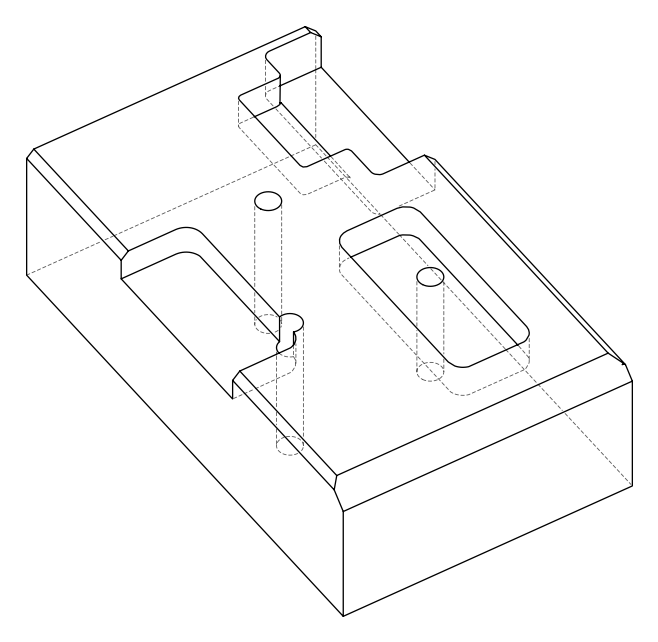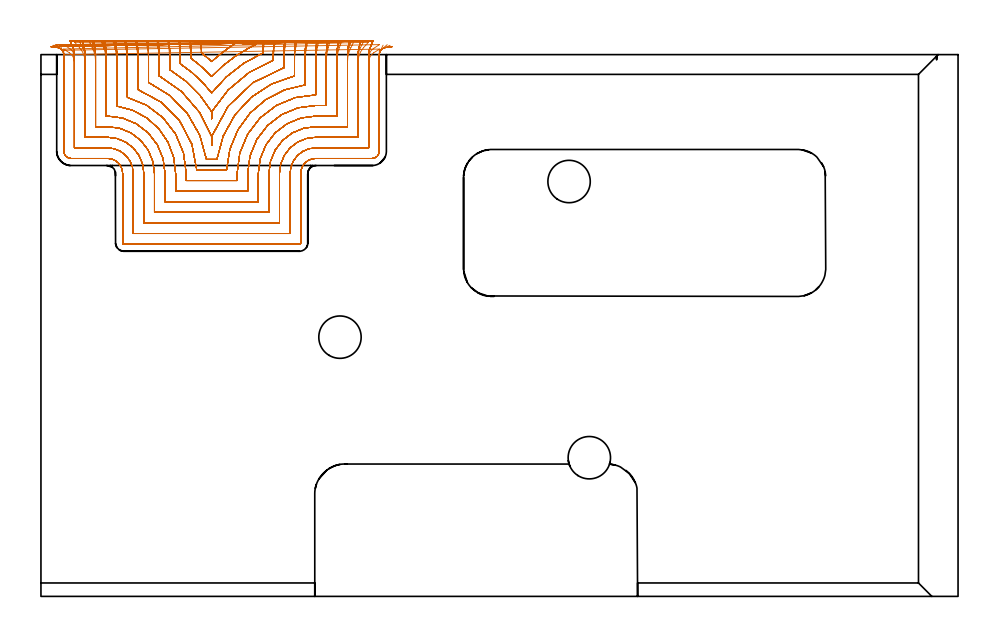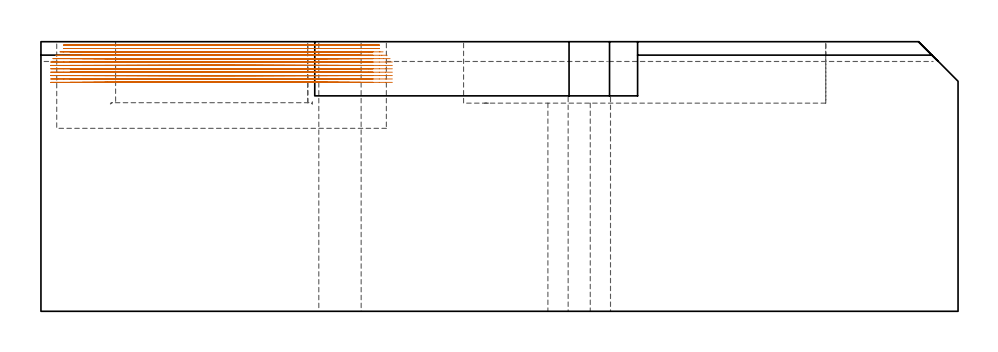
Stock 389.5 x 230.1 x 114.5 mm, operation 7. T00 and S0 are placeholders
(PLAN: 18 operations, 12 tool changes, 225.3 min)
(1 AREA_MILL | FG_CHAMFER_SURFACE | UGT0205_001 | 2.93 min | 1950 mm3)
(2 AREA_MILL_1 | FG_CHAMFER_SURFACE_1 | UGT0205_001 | 0.37 min | 418 mm3)
(3 AREA_MILL_2 | FG_CHAMFER_SURFACE_2 | UGT0205_001 | 11.23 min | 32469 mm3)
(4 AREA_MILL_3 | FG_CHAMFER_SURFACE_3 | UGT0205_001 | 5.77 min | 8252 mm3)
(5 AREA_MILL_4 | FG_CHAMFER_SURFACE_4 | UGT0205_001 | 3.07 min | 2029 mm3)
(6 MILL_OPEN_POCKET | POCKET_OPEN | UGT0201_136 | Follow Part, ap 5, ae 75% | 10.4 min | 175493 mm3)
(7 MILL_OPEN_POCKET_1 | POCKET_OPEN_1 | NXT0201_008 | Follow Part, ap 1.5, ae 75% | 167.31 min | 271909 mm3)
(8 MILL_RECTANGULAR_POCKET | POCKET_RECTANGULAR_STRAIGHT | UGT0201_136 | Follow Part, ap 5, ae 75% | 7.87 min | 222438 mm3)
(9 MILL_SLOT | SLOT_PARTIAL_RECTANGULAR | NXT0201_011 | Follow Part, ap 3, ae 75% | 13.59 min | 71699 mm3)
(10 SPOT_DRILL | STEP1HOLE | NXT0321_9005460120000 | 0.05 min | 207 mm3)
(11 SPOT_DRILL_1 | STEP1HOLE_1 | NXT0321_9005460120000 | 0.05 min | 117 mm3)
(12 DRILL_BLIND_HOLE_INTO_CENTER | STEP1HOLE | NXT0301_089 | 0.08 min | 1606 mm3)
(13 GUN_DRILL_THROUGH_HOLE | STEP1HOLE | UGT0307_008 | 0.58 min | 9297 mm3)
(14 DRILL_TO_ENLARGE_THROUGH_HOLE | STEP1HOLE | UGT0301_046 | 0.5 min | 18001 mm3)
(15 DRILL_BLIND_HOLE_INTO_CENTER_1 | STEP1HOLE_1 | NXT0301_089 | 0.08 min | 1255 mm3)
(16 GUN_DRILL_THROUGH_HOLE_1 | STEP1HOLE_1 | UGT0307_008 | 0.58 min | 9168 mm3)
(17 DRILL_TO_ENLARGE_THROUGH_HOLE_1 | STEP1HOLE_1 | UGT0301_046 | 0.5 min | 16713 mm3)
(18 INDEXABLE_INSERT_DRILL_THROUGH_HOLE_FROM_SOLID | STEP1HOLE_2 | NXT0302_007 | 0.38 min | 22452 mm3)
(TOOL UGT0205_001 | Chamfer Mill 20 x 3 x 45 deg. | D20 FL50 Z2)
(TOOL UGT0201_136 | Carbide End Mill 20.0 | D20 FL30 Z4)
(TOOL NXT0201_008 | ENDMILL 6mm [2P460-0600-NA 1630] | D6 FL26 Z6)
(TOOL NXT0201_011 | ENDMILL 12mm [2P460-1200-NA 1630] | D12 FL38 Z6)
(TOOL NXT0321_9005460120000 | NC Spot Drill, 142deg, 12mm, Carbide, Uncoated | D12 PA142 FL30 Z2)
(TOOL NXT0301_089 | Carbide Drill 11.8mm [860.1-1180-035A1-MM 2214] | D11.8 PA140 FL55 Z2)
(TOOL UGT0307_008 | Gun Drill 11 mm | D11 PA130 FL24 Z1)
(TOOL UGT0301_046 | Twist Drill 18 mm | D18 PA118 FL130 Z2)
(TOOL NXT0302_007 | Index. Insert Drill 18mm [880-D1800L25-05] | D18 PA176 FL90 Z2)
(OP 7 MILL_OPEN_POCKET_1, part 1 of 2)
G17 G21 G94 G90
T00 M6
G54
G17 G0 G90 X67.575 Y236.084 S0 M3
G43 Z124.5 H1
Z113.061
G94 G1 X67.886 Y233.1 F250.
G2 X68.074 Y230.884 R58.5 F500.
X72.5 Y227.122 R64.9
X79.961 Y233.1 R64.9
G1 X82.434 Y234.798 F250.
X63.023 Y236.081
X63.36 Y233.1
G2 X63.679 Y228.554 R54. F500.
X72.5 Y220.765 R60.4
X88.666 Y233.1 R60.4
G1 X91.323 Y234.492 F250.
X58.461 Y236.077
X58.828 Y233.1
G2 X59.2 Y227.046 R49.5 F500.
G1 Y226.183
G2 X72.5 Y213.822 R55.9
X94.345 Y230.836 R55.9
X94.572 Y233.1 R49.5
G1 X94.939 Y236.077 F250.
X53.887 Y236.073
X54.291 Y233.1
G2 X54.7 Y227.046 R45. F500.
G1 Y223.702
G2 X72.5 Y205.836 R51.4
G1 Y202.811
Y205.836
G2 X98.705 Y227.747 R51.4
X99.109 Y233.1 R45.
G1 X99.513 Y236.073 F250.
X49.296 Y236.066
X49.745 Y233.1
G2 X50.2 Y227.046 R40.5 F500.
G1 Y221.073
G2 X72.5 Y195.283 R46.9
G1 Y191.541
Y195.283
G2 X103.2 Y224.515 R46.9
G1 Y227.045
G2 X103.655 Y233.1 R40.5
G1 X104.104 Y236.066 F250.
X44.683 Y236.057
X45.187 Y233.1
G2 X45.7 Y227.046 R36. F500.
G1 Y218.265
G2 X70.273 Y185.6 R42.4
G1 X74.727
G2 X107.7 Y221.034 R42.4
G1 Y227.045
G2 X108.213 Y233.1 R36.
G1 X108.717 Y236.057 F250.
X40.036 Y236.044
X40.613 Y233.1
G2 X41.2 Y227.046 R31.5 F500.
G1 Y215.237
G2 X66.17 Y181.1 R37.9
G1 X78.83
G2 X112.2 Y217.232 R37.9
G1 Y227.045
G2 X112.787 Y233.1 R31.5
G1 X113.364 Y236.044 F250.
X35.34 Y236.024
X36.012 Y233.1
G2 X36.7 Y227.046 R27. F500.
G1 Y211.926
G2 X61.7 Y179.6 R33.4
G1 Y176.6
X83.3
Y179.6
G2 X116.7 Y213. R33.4
G1 Y227.045
G2 X117.388 Y233.1 R27.
G1 X118.061 Y236.024 F250.
X30.563 Y235.989
X31.37 Y233.1
G2 X32.2 Y227.046 R22.5 F500.
G1 Y208.236
G2 X57.2 Y179.6 R28.9
G1 Y172.1
X87.8
Y179.6
G2 X116.7 Y208.5 R28.9
G1 X121.2
Y227.045
G2 X122.03 Y233.1 R22.5
G1 X122.837 Y235.989 F250.
X25.642 Y235.925
X26.651 Y233.1
G2 X27.7 Y227.046 R18. F500.
G1 Y204.
X28.3
G2 X52.7 Y179.6 R24.4
G1 Y167.6
X92.3
Y179.6
G2 X116.7 Y204. R24.4
G1 X125.7
Y227.045
G2 X126.749 Y233.1 R18.
G1 X127.758 Y235.925 F250.
X20.421 Y235.781
X21.766 Y233.1
G2 X23.2 Y227.046 R13.5 F500.
G1 Y199.5
X28.3
G2 X48.2 Y179.6 R19.9
G1 Y163.1
X96.8
Y179.6
G2 X116.7 Y199.5 R19.9
G1 X130.2
Y227.045
G2 X131.634 Y233.1 R13.5
G1 X132.98 Y235.781 F250.
X14.341 Y235.32
X16.359 Y233.1
G2 X18.7 Y227.046 R9. F500.
G1 Y195.
X28.3
G2 X43.7 Y179.6 R15.4
G1 Y158.6
X101.3
Y179.6
G2 X116.7 Y195. R15.4
G1 X134.7
Y227.045
G2 X137.042 Y233.1 R9.
G1 X139.06 Y235.32 F250.
X9.608 Y232.453 F500.
X12.132 Y230.832 F250.
G2 X14.2 Y227.046 R4.5 F500.
G1 Y190.5
X28.3
G2 X39.2 Y179.6 R10.9
G1 Y154.1
X105.8
Y179.6
G2 X116.7 Y190.5 R10.9
G1 X139.2
Y227.045
G2 X141.263 Y230.828 R4.5
G1 X143.785 Y232.453 F250.
X9.7 Y230.046 F500.
Y227.046 F250.
Y189.1 F500.
G3 X12.799 Y186. R3.1
G1 X28.3
G2 X34.7 Y179.6 R6.4
G1 Y150.
G3 X35.1 Y149.6 R0.4
G1 X109.9
G3 X110.3 Y150. R0.4
G1 Y179.6
G2 X116.7 Y186. R6.4
G1 X140.602
G3 X143.7 Y189.1 R3.1
G1 Y227.045
Y230.045 F250.
G0 Z124.5
X67.839 Y236.092
Z111.622
G1 X68.053 Y233.1
G2 X68.171 Y230.808 R58.5 F500.
X72.5 Y227.122 R64.9
X79.961 Y233.1 R64.9
G1 X82.434 Y234.798 F250.
X63.309 Y236.091
X63.541 Y233.1
G2 X63.7 Y228.539 R54. F500.
X72.5 Y220.765 R60.4
X88.666 Y233.1 R60.4
G1 X91.323 Y234.492 F250.
X58.772 Y236.089
X59.024 Y233.1
G2 X59.2 Y228.934 R49.5 F500.
G1 Y226.183
G2 X72.5 Y213.822 R55.9
X94.235 Y230.787 R55.9
X94.375 Y233.1 R49.5
G1 X94.628 Y236.089 F250.
X54.229 Y236.087
X54.507 Y233.1
G2 X54.7 Y228.934 R45. F500.
G1 Y223.702
G2 X72.5 Y205.836 R51.4
G1 Y202.811
Y205.836
G2 X98.7 Y227.745 R51.4
G1 Y228.937
G2 X98.893 Y233.1 R45.
G1 X99.171 Y236.087 F250.
X49.677 Y236.084
X49.985 Y233.1
G2 X50.2 Y228.934 R40.5 F500.
G1 Y221.073
G2 X72.5 Y195.283 R46.9
G1 Y191.541
Y195.283
G2 X103.2 Y224.515 R46.9
G1 Y228.937
G2 X103.415 Y233.1 R40.5
G1 X103.723 Y236.084 F250.
X45.111 Y236.08
X45.458 Y233.1
G2 X45.7 Y228.934 R36. F500.
G1 Y218.265
G2 X70.273 Y185.6 R42.4
G1 X74.727
G2 X107.7 Y221.034 R42.4
G1 Y228.937
G2 X107.942 Y233.1 R36.
G1 X108.289 Y236.08 F250.
X40.527 Y236.074
X40.923 Y233.1
G2 X41.2 Y228.934 R31.5 F500.
G1 Y215.237
G2 X66.17 Y181.1 R37.9
G1 X78.83
G2 X112.2 Y217.232 R37.9
G1 Y228.937
G2 X112.476 Y233.1 R31.5
G1 X112.873 Y236.074 F250.
X35.914 Y236.064
X36.377 Y233.1
G2 X36.7 Y228.934 R27. F500.
G1 Y211.926
G2 X61.7 Y179.6 R33.4
G1 Y176.6
X83.3
Y179.6
G2 X116.7 Y213. R33.4
G1 Y228.937
G2 X117.023 Y233.1 R27.
G1 X117.486 Y236.064 F250.
X31.256 Y236.048
X31.811 Y233.1
G2 X32.2 Y228.934 R22.5 F500.
G1 Y208.236
G2 X57.2 Y179.6 R28.9
G1 Y172.1
X87.8
Y179.6
G2 X116.7 Y208.5 R28.9
G1 X121.2
Y228.937
G2 X121.589 Y233.1 R22.5
G1 X122.144 Y236.048 F250.
X26.517 Y236.019
X27.211 Y233.1
G2 X27.7 Y228.934 R18. F500.
G1 Y204.
X28.3
G2 X52.7 Y179.6 R24.4
G1 Y167.6
X92.3
Y179.6
G2 X116.7 Y204. R24.4
G1 X125.7
Y228.937
G2 X126.188 Y233.1 R18.
G1 X126.882 Y236.019 F250.
X21.615 Y235.954
X22.541 Y233.1
G2 X23.2 Y228.934 R13.5 F500.
G1 Y199.5
X28.3
G2 X48.2 Y179.6 R19.9
G1 Y163.1
X96.8
Y179.6
G2 X116.7 Y199.5 R19.9
G1 X130.2
Y228.937
G2 X130.858 Y233.1 R13.5
G1 X131.783 Y235.954 F250.
X16.289 Y235.759
X17.678 Y233.1
G2 X18.7 Y228.934 R9. F500.
G1 Y195.
X28.3
G2 X43.7 Y179.6 R15.4
G1 Y158.6
X101.3
Y179.6
G2 X116.7 Y195. R15.4
G1 X134.7
Y228.937
G2 X135.721 Y233.1 R9.
G1 X137.109 Y235.76 F250.
X9.6 Y234.342
X12.127 Y232.724
G2 X14.2 Y228.934 R4.5 F500.
G1 Y190.5
X28.3
G2 X39.2 Y179.6 R10.9
G1 Y154.1
X105.8
Y179.6
G2 X116.7 Y190.5 R10.9
G1 X139.2
Y228.937
G2 X141.269 Y232.723 R4.5
G1 X143.793 Y234.344 F250.
X9.7 Y231.934 F500.
Y228.934 F250.
Y189.1 F500.
G3 X12.799 Y186. R3.1
G1 X28.3
G2 X34.7 Y179.6 R6.4
G1 Y150.
G3 X35.1 Y149.6 R0.4
G1 X109.9
G3 X110.3 Y150. R0.4
G1 Y179.6
G2 X116.7 Y186. R6.4
G1 X140.602
G3 X143.7 Y189.1 R3.1
G1 Y228.937
Y231.937 F250.
G0 Z124.5
X67.98 Y236.096
Z110.183
G1 X68.127 Y233.1
G2 X68.196 Y230.789 R61.5 F500.
X72.5 Y227.122 R64.9
X79.961 Y233.1 R64.9
G1 X82.434 Y234.798 F250.
X63.463 Y236.096
X63.621 Y233.1
G2 X63.7 Y230.1 R57. F500.
G1 Y228.539
G2 X72.5 Y220.765 R60.4
X88.666 Y233.1 R60.4
G1 X91.323 Y234.492 F250.
X58.943 Y236.095
X59.114 Y233.1
G2 X59.2 Y230.1 R52.5 F500.
G1 Y226.183
G2 X72.5 Y213.822 R55.9
X94.204 Y230.774 R55.9
X94.286 Y233.1 R52.5
G1 X94.457 Y236.095 F250.
X54.419 Y236.094
X54.606 Y233.1
G2 X54.7 Y230.1 R48. F500.
G1 Y223.702
G2 X72.5 Y205.836 R51.4
G1 Y202.811
Y205.836
G2 X98.7 Y227.745 R51.4
G1 Y230.1
G2 X98.794 Y233.1 R48.
G1 X98.981 Y236.094 F250.
X49.89 Y236.093
X50.096 Y233.1
G2 X50.2 Y230.1 R43.5 F500.
G1 Y221.073
G2 X72.5 Y195.283 R46.9
G1 Y191.541
Y195.283
G2 X103.2 Y224.515 R46.9
G1 Y230.1
G2 X103.304 Y233.1 R43.5
G1 X103.51 Y236.093 F250.
X45.354 Y236.091
X45.584 Y233.1
G2 X45.7 Y230.1 R39. F500.
G1 Y218.265
G2 X70.273 Y185.6 R42.4
G1 X74.727
G2 X107.7 Y221.034 R42.4
G1 Y230.1
G2 X107.816 Y233.1 R39.
G1 X108.046 Y236.091 F250.
X40.808 Y236.089
X41.069 Y233.1
G2 X41.2 Y230.1 R34.5 F500.
G1 Y215.237
G2 X66.17 Y181.1 R37.9
G1 X78.83
G2 X112.2 Y217.232 R37.9
G1 Y230.1
G2 X112.331 Y233.1 R34.5
G1 X112.592 Y236.089 F250.
X36.25 Y236.085
X36.55 Y233.1
G2 X36.7 Y230.1 R30. F500.
G1 Y211.926
G2 X61.7 Y179.6 R33.4
G1 Y176.6
X83.3
Y179.6
G2 X116.7 Y213. R33.4
G1 Y230.1
G2 X116.85 Y233.1 R30.
G1 X117.15 Y236.085 F250.
X31.67 Y236.079
X32.023 Y233.1
G2 X32.2 Y230.1 R25.5 F500.
G1 Y208.236
G2 X57.2 Y179.6 R28.9
G1 Y172.1
X87.8
Y179.6
G2 X116.7 Y208.5 R28.9
G1 X121.2
Y230.1
G2 X121.377 Y233.1 R25.5
G1 X121.73 Y236.079 F250.
X27.056 Y236.069
X27.485 Y233.1
G2 X27.7 Y230.1 R21. F500.
G1 Y204.
X28.3
G2 X52.7 Y179.6 R24.4
G1 Y167.6
X92.3
Y179.6
G2 X116.7 Y204. R24.4
G1 X125.7
Y230.1
G2 X125.915 Y233.1 R21.
G1 X126.344 Y236.069 F250.
X22.38 Y236.05
X22.925 Y233.1
G2 X23.2 Y230.1 R16.5 F500.
G1 Y199.5
X28.3
G2 X48.2 Y179.6 R19.9
G1 Y163.1
X96.8
Y179.6
G2 X116.7 Y199.5 R19.9
G1 X130.2
Y230.1
G2 X130.475 Y233.1 R16.5
G1 X131.02 Y236.05 F250.
X17.569 Y236.005
X18.319 Y233.1
G2 X18.7 Y230.1 R12. F500.
G1 Y195.
X28.3
G2 X43.7 Y179.6 R15.4
G1 Y158.6
X101.3
Y179.6
G2 X116.7 Y195. R15.4
G1 X134.7
Y230.1
G2 X135.081 Y233.1 R12.
G1 X135.831 Y236.005 F250.
X12.374 Y235.85
X13.574 Y233.1
G2 X14.2 Y230.1 R7.5 F500.
G1 Y190.5
X28.3
G2 X39.2 Y179.6 R10.9
G1 Y154.1
X105.8
Y179.6
G2 X116.7 Y190.5 R10.9
G1 X139.2
Y230.1
G2 X139.826 Y233.1 R7.5
G1 X141.026 Y235.85 F250.
X8.098 Y234.106
X9.402 Y231.404
G2 X9.7 Y230.1 R3. F500.
G1 Y189.1
G3 X12.798 Y186. R3.1
G1 X28.3
G2 X34.7 Y179.6 R6.4
G1 Y150.
G3 X35.1 Y149.6 R0.4
G1 X109.9
G3 X110.3 Y150. R0.4
G1 Y179.6
G2 X116.7 Y186. R6.4
G1 X140.602
G3 X143.7 Y189.1 R3.1
G1 Y230.1
G2 X144.002 Y231.413 R3.
G1 X145.315 Y234.11 F250.
G0 X67.98 Y236.096 Z108.744
G1 X68.127 Y233.1
G2 X68.196 Y230.789 R61.5 F500.
X72.5 Y227.122 R64.9
X79.961 Y233.1 R64.9
G1 X82.434 Y234.798 F250.
X63.463 Y236.096
X63.621 Y233.1
G2 X63.7 Y230.1 R57. F500.
G1 Y228.539
G2 X72.5 Y220.765 R60.4
X88.666 Y233.1 R60.4
G1 X91.323 Y234.492 F250.
X58.943 Y236.095
X59.114 Y233.1
G2 X59.2 Y230.1 R52.5 F500.
G1 Y226.183
G2 X72.5 Y213.822 R55.9
X94.204 Y230.774 R55.9
X94.286 Y233.1 R52.5
G1 X94.457 Y236.095 F250.
X54.419 Y236.094
X54.606 Y233.1
G2 X54.7 Y230.1 R48. F500.
G1 Y223.702
G2 X72.5 Y205.836 R51.4
G1 Y202.811
Y205.836
G2 X98.7 Y227.745 R51.4
G1 Y230.1
G2 X98.794 Y233.1 R48.
G1 X98.981 Y236.094 F250.
X49.89 Y236.093
X50.096 Y233.1
G2 X50.2 Y230.1 R43.5 F500.
G1 Y221.073
G2 X72.5 Y195.283 R46.9
G1 Y191.541
Y195.283
G2 X103.2 Y224.515 R46.9
G1 Y230.1
G2 X103.304 Y233.1 R43.5
G1 X103.51 Y236.093 F250.
X45.354 Y236.091
X45.584 Y233.1
G2 X45.7 Y230.1 R39. F500.
G1 Y218.265
G2 X70.273 Y185.6 R42.4
G1 X74.727
G2 X107.7 Y221.034 R42.4
G1 Y230.1
G2 X107.816 Y233.1 R39.
G1 X108.046 Y236.091 F250.
X40.808 Y236.089
X41.069 Y233.1
G2 X41.2 Y230.1 R34.5 F500.
G1 Y215.237
G2 X66.17 Y181.1 R37.9
G1 X78.83
G2 X112.2 Y217.232 R37.9
G1 Y230.1
G2 X112.331 Y233.1 R34.5
G1 X112.592 Y236.089 F250.
X36.25 Y236.085
X36.55 Y233.1
G2 X36.7 Y230.1 R30. F500.
G1 Y211.926
G2 X61.7 Y179.6 R33.4
G1 Y176.6
X83.3
Y179.6
G2 X116.7 Y213. R33.4
G1 Y230.1
G2 X116.85 Y233.1 R30.
G1 X117.15 Y236.085 F250.
X31.67 Y236.079
X32.023 Y233.1
G2 X32.2 Y230.1 R25.5 F500.
G1 Y208.236
G2 X57.2 Y179.6 R28.9
G1 Y172.1
X87.8
Y179.6
G2 X116.7 Y208.5 R28.9
G1 X121.2
Y230.1
G2 X121.377 Y233.1 R25.5
G1 X121.73 Y236.079 F250.
X27.056 Y236.069
X27.485 Y233.1
G2 X27.7 Y230.1 R21. F500.
G1 Y204.
X28.3
G2 X52.7 Y179.6 R24.4
G1 Y167.6
X92.3
Y179.6
G2 X116.7 Y204. R24.4
G1 X125.7
Y230.1
G2 X125.915 Y233.1 R21.
G1 X126.344 Y236.069 F250.
X22.38 Y236.05
X22.925 Y233.1
G2 X23.2 Y230.1 R16.5 F500.
G1 Y199.5
X28.3
G2 X48.2 Y179.6 R19.9
G1 Y163.1
X96.8
Y179.6
G2 X116.7 Y199.5 R19.9
G1 X130.2
Y230.1
G2 X130.475 Y233.1 R16.5
G1 X131.02 Y236.05 F250.
X17.569 Y236.005
X18.319 Y233.1
G2 X18.7 Y230.1 R12. F500.
G1 Y195.
X28.3
G2 X43.7 Y179.6 R15.4
G1 Y158.6
X101.3
Y179.6
G2 X116.7 Y195. R15.4
G1 X134.7
Y230.1
G2 X135.081 Y233.1 R12.
G1 X135.831 Y236.005 F250.
X12.374 Y235.85
X13.574 Y233.1
G2 X14.2 Y230.1 R7.5 F500.
G1 Y190.5
X28.3
G2 X39.2 Y179.6 R10.9
G1 Y154.1
X105.8
Y179.6
G2 X116.7 Y190.5 R10.9
G1 X139.2
Y230.1
G2 X139.826 Y233.1 R7.5
G1 X141.026 Y235.85 F250.
X6.339 Y234.327
X8.633 Y232.394
G2 X9.7 Y230.1 R3. F500.
G1 Y189.1
G3 X12.798 Y186. R3.1
G1 X28.3
G2 X34.7 Y179.6 R6.4
G1 Y150.
G3 X35.1 Y149.6 R0.4
G1 X109.9
G3 X110.3 Y150. R0.4
G1 Y179.6
G2 X116.7 Y186. R6.4
G1 X140.602
G3 X143.7 Y189.1 R3.1
G1 Y230.1
G2 X144.77 Y232.396 R3.
G1 X147.066 Y234.327 F250.
G0 X67.98 Y236.096 Z107.305
G1 X68.127 Y233.1
G2 X68.196 Y230.789 R61.5 F500.
X72.5 Y227.122 R64.9
X79.961 Y233.1 R64.9
G1 X82.434 Y234.798 F250.
X63.463 Y236.096
X63.621 Y233.1
G2 X63.7 Y230.1 R57. F500.
G1 Y228.539
G2 X72.5 Y220.765 R60.4
X88.666 Y233.1 R60.4
G1 X91.323 Y234.492 F250.
X58.943 Y236.095
X59.114 Y233.1
G2 X59.2 Y230.1 R52.5 F500.
G1 Y226.183
G2 X72.5 Y213.822 R55.9
X94.204 Y230.774 R55.9
X94.286 Y233.1 R52.5
G1 X94.457 Y236.095 F250.
X54.419 Y236.094
X54.606 Y233.1
G2 X54.7 Y230.1 R48. F500.
G1 Y223.702
G2 X72.5 Y205.836 R51.4
G1 Y202.811
Y205.836
G2 X98.7 Y227.745 R51.4
G1 Y230.1
G2 X98.794 Y233.1 R48.
G1 X98.981 Y236.094 F250.
X49.89 Y236.093
X50.096 Y233.1
G2 X50.2 Y230.1 R43.5 F500.
G1 Y221.073
G2 X72.5 Y195.283 R46.9
G1 Y191.541
Y195.283
G2 X103.2 Y224.515 R46.9
G1 Y230.1
G2 X103.304 Y233.1 R43.5
G1 X103.51 Y236.093 F250.
X45.354 Y236.091
X45.584 Y233.1
G2 X45.7 Y230.1 R39. F500.
G1 Y218.265
G2 X70.273 Y185.6 R42.4
G1 X74.727
G2 X107.7 Y221.034 R42.4
G1 Y230.1
G2 X107.816 Y233.1 R39.
G1 X108.046 Y236.091 F250.
X40.808 Y236.089
X41.069 Y233.1
G2 X41.2 Y230.1 R34.5 F500.
G1 Y215.237
G2 X66.17 Y181.1 R37.9
G1 X78.83
G2 X112.2 Y217.232 R37.9
G1 Y230.1
G2 X112.331 Y233.1 R34.5
G1 X112.592 Y236.089 F250.
X36.25 Y236.085
X36.55 Y233.1
G2 X36.7 Y230.1 R30. F500.
G1 Y211.926
G2 X61.7 Y179.6 R33.4
G1 Y176.6
X83.3
Y179.6
G2 X116.7 Y213. R33.4
G1 Y230.1
G2 X116.85 Y233.1 R30.
G1 X117.15 Y236.085 F250.
X31.67 Y236.079
X32.023 Y233.1
G2 X32.2 Y230.1 R25.5 F500.
G1 Y208.236
G2 X57.2 Y179.6 R28.9
G1 Y172.1
X87.8
Y179.6
G2 X116.7 Y208.5 R28.9
G1 X121.2
Y230.1
G2 X121.377 Y233.1 R25.5
G1 X121.73 Y236.079 F250.
X27.056 Y236.069
X27.485 Y233.1
G2 X27.7 Y230.1 R21. F500.
G1 Y204.
X28.3
G2 X52.7 Y179.6 R24.4
G1 Y167.6
X92.3
Y179.6
G2 X116.7 Y204. R24.4
G1 X125.7
Y230.1
G2 X125.915 Y233.1 R21.
G1 X126.344 Y236.069 F250.
X22.38 Y236.05
X22.925 Y233.1
G2 X23.2 Y230.1 R16.5 F500.
G1 Y199.5
X28.3
G2 X48.2 Y179.6 R19.9
G1 Y163.1
X96.8
Y179.6
G2 X116.7 Y199.5 R19.9
G1 X130.2
Y230.1
G2 X130.475 Y233.1 R16.5
G1 X131.02 Y236.05 F250.
X17.569 Y236.005
X18.319 Y233.1
G2 X18.7 Y230.1 R12. F500.
G1 Y195.
X28.3
G2 X43.7 Y179.6 R15.4
G1 Y158.6
X101.3
Y179.6
G2 X116.7 Y195. R15.4
G1 X134.7
Y230.1
G2 X135.081 Y233.1 R12.
G1 X135.831 Y236.005 F250.
X12.374 Y235.85
X13.574 Y233.1
G2 X14.2 Y230.1 R7.5 F500.
G1 Y190.5
X28.3
G2 X39.2 Y179.6 R10.9
G1 Y154.1
X105.8
Y179.6
G2 X116.7 Y190.5 R10.9
G1 X139.2
Y230.1
G2 X139.826 Y233.1 R7.5
G1 X141.026 Y235.85 F250.
X5.099 Y234.029
X7.864 Y232.865
G2 X9.7 Y230.1 R3. F500.
G1 Y189.1
G3 X12.799 Y186. R3.1
G1 X28.3
G2 X34.7 Y179.6 R6.4
G1 Y150.
G3 X35.1 Y149.6 R0.4
G1 X109.9
G3 X110.3 Y150. R0.4
G1 Y179.6
G2 X116.7 Y186. R6.4
G1 X140.602
G3 X143.7 Y189.1 R3.1
G1 Y230.1
G2 X145.522 Y232.859 R3.
G1 X148.281 Y234.037 F250.
G0 X67.98 Y236.096 Z105.867
G1 X68.127 Y233.1
G2 X68.196 Y230.789 R61.5 F500.
X72.5 Y227.122 R64.9
X79.961 Y233.1 R64.9
G1 X82.434 Y234.798 F250.
X63.463 Y236.096
X63.621 Y233.1
G2 X63.7 Y230.1 R57. F500.
G1 Y228.539
G2 X72.5 Y220.765 R60.4
X88.666 Y233.1 R60.4
G1 X91.323 Y234.492 F250.
X58.943 Y236.095
X59.114 Y233.1
G2 X59.2 Y230.1 R52.5 F500.
G1 Y226.183
G2 X72.5 Y213.822 R55.9
X94.204 Y230.774 R55.9
X94.286 Y233.1 R52.5
G1 X94.457 Y236.095 F250.
X54.419 Y236.094
X54.606 Y233.1
G2 X54.7 Y230.1 R48. F500.
G1 Y223.702
G2 X72.5 Y205.836 R51.4
G1 Y202.811
Y205.836
G2 X98.7 Y227.745 R51.4
G1 Y230.1
G2 X98.794 Y233.1 R48.
G1 X98.981 Y236.094 F250.
X49.89 Y236.093
X50.096 Y233.1
G2 X50.2 Y230.1 R43.5 F500.
G1 Y221.073
G2 X72.5 Y195.283 R46.9
G1 Y191.541
Y195.283
G2 X103.2 Y224.515 R46.9
G1 Y230.1
G2 X103.304 Y233.1 R43.5
G1 X103.51 Y236.093 F250.
X45.354 Y236.091
X45.584 Y233.1
G2 X45.7 Y230.1 R39. F500.
G1 Y218.265
G2 X70.273 Y185.6 R42.4
G1 X74.727
G2 X107.7 Y221.034 R42.4
G1 Y230.1
G2 X107.816 Y233.1 R39.
G1 X108.046 Y236.091 F250.
X40.808 Y236.089
X41.069 Y233.1
G2 X41.2 Y230.1 R34.5 F500.
G1 Y215.237
G2 X66.17 Y181.1 R37.9
G1 X78.83
G2 X112.2 Y217.232 R37.9
G1 Y230.1
G2 X112.331 Y233.1 R34.5
G1 X112.592 Y236.089 F250.
X36.25 Y236.085
X36.55 Y233.1
G2 X36.7 Y230.1 R30. F500.
G1 Y211.926
G2 X61.7 Y179.6 R33.4
G1 Y176.6
X83.3
Y179.6
G2 X116.7 Y213. R33.4
G1 Y230.1
G2 X116.85 Y233.1 R30.
G1 X117.15 Y236.085 F250.
X31.67 Y236.079
X32.023 Y233.1
G2 X32.2 Y230.1 R25.5 F500.
G1 Y208.236
G2 X57.2 Y179.6 R28.9
G1 Y172.1
X87.8
Y179.6
G2 X116.7 Y208.5 R28.9
G1 X121.2
Y230.1
G2 X121.377 Y233.1 R25.5
G1 X121.73 Y236.079 F250.
X27.056 Y236.069
X27.485 Y233.1
G2 X27.7 Y230.1 R21. F500.
G1 Y204.
X28.3
G2 X52.7 Y179.6 R24.4
G1 Y167.6
X92.3
Y179.6
G2 X116.7 Y204. R24.4
G1 X125.7
Y230.1
G2 X125.915 Y233.1 R21.
G1 X126.344 Y236.069 F250.
X22.38 Y236.05
X22.925 Y233.1
G2 X23.2 Y230.1 R16.5 F500.
G1 Y199.5
X28.3
G2 X48.2 Y179.6 R19.9
G1 Y163.1
X96.8
Y179.6
G2 X116.7 Y199.5 R19.9
G1 X130.2
Y230.1
G2 X130.475 Y233.1 R16.5
G1 X131.02 Y236.05 F250.
X17.569 Y236.005
X18.319 Y233.1
G2 X18.7 Y230.1 R12. F500.
G1 Y195.
X28.3
G2 X43.7 Y179.6 R15.4
G1 Y158.6
X101.3
Y179.6
G2 X116.7 Y195. R15.4
G1 X134.7
Y230.1
G2 X135.081 Y233.1 R12.
G1 X135.831 Y236.005 F250.
X12.374 Y235.85
X13.574 Y233.1
G2 X14.2 Y230.1 R7.5 F500.
G1 Y190.5
X28.3
G2 X39.2 Y179.6 R10.9
G1 Y154.1
X105.8
Y179.6
G2 X116.7 Y190.5 R10.9
G1 X139.2
Y230.1
G2 X139.826 Y233.1 R7.5
G1 X141.026 Y235.85 F250.
X4.153 Y233.493
X7.123 Y233.07
G2 X9.7 Y230.1 R3. F500.
G1 Y189.1
G3 X12.799 Y186. R3.1
G1 X28.3
G2 X34.7 Y179.6 R6.4
G1 Y150.
G3 X35.1 Y149.6 R0.4
G1 X109.9
G3 X110.3 Y150. R0.4
G1 Y179.6
G2 X116.7 Y186. R6.4
G1 X140.602
G3 X143.7 Y189.1 R3.1
G1 Y230.1
G2 X146.277 Y233.07 R3.
G1 X149.247 Y233.493 F250.
G0 X67.98 Y236.096 Z104.428
G1 X68.127 Y233.1
G2 X68.196 Y230.789 R61.5 F500.
X72.5 Y227.122 R64.9
X79.961 Y233.1 R64.9
G1 X82.434 Y234.798 F250.
X63.463 Y236.096
X63.621 Y233.1
G2 X63.7 Y230.1 R57. F500.
G1 Y228.539
G2 X72.5 Y220.765 R60.4
X88.666 Y233.1 R60.4
G1 X91.323 Y234.492 F250.
X58.943 Y236.095
X59.114 Y233.1
G2 X59.2 Y230.1 R52.5 F500.
G1 Y226.183
G2 X72.5 Y213.822 R55.9
X94.204 Y230.774 R55.9
X94.286 Y233.1 R52.5
G1 X94.457 Y236.095 F250.
X54.419 Y236.094
X54.606 Y233.1
G2 X54.7 Y230.1 R48. F500.
G1 Y223.702
G2 X72.5 Y205.836 R51.4
G1 Y202.811
Y205.836
G2 X98.7 Y227.745 R51.4
G1 Y230.1
G2 X98.794 Y233.1 R48.
G1 X98.981 Y236.094 F250.
X49.89 Y236.093
X50.096 Y233.1
G2 X50.2 Y230.1 R43.5 F500.
G1 Y221.073
G2 X72.5 Y195.283 R46.9
G1 Y191.541
Y195.283
G2 X103.2 Y224.515 R46.9
G1 Y230.1
G2 X103.304 Y233.1 R43.5
G1 X103.51 Y236.093 F250.
X45.354 Y236.091
X45.584 Y233.1
G2 X45.7 Y230.1 R39. F500.
G1 Y218.265
G2 X70.273 Y185.6 R42.4
G1 X74.727
G2 X107.7 Y221.034 R42.4
G1 Y230.1
G2 X107.816 Y233.1 R39.
G1 X108.046 Y236.091 F250.
X40.808 Y236.089
X41.069 Y233.1
G2 X41.2 Y230.1 R34.5 F500.
G1 Y215.237
G2 X66.17 Y181.1 R37.9
G1 X78.83
G2 X112.2 Y217.232 R37.9
G1 Y230.1
G2 X112.331 Y233.1 R34.5
G1 X112.592 Y236.089 F250.
X36.25 Y236.085
X36.55 Y233.1
G2 X36.7 Y230.1 R30. F500.
G1 Y211.926
G2 X61.7 Y179.6 R33.4
G1 Y176.6
X83.3
Y179.6
G2 X116.7 Y213. R33.4
G1 Y230.1
G2 X116.85 Y233.1 R30.
G1 X117.15 Y236.085 F250.
X31.67 Y236.079
X32.023 Y233.1
G2 X32.2 Y230.1 R25.5 F500.
G1 Y208.236
G2 X57.2 Y179.6 R28.9
G1 Y172.1
X87.8
Y179.6
G2 X116.7 Y208.5 R28.9
G1 X121.2
Y230.1
G2 X121.377 Y233.1 R25.5
G1 X121.73 Y236.079 F250.
X27.056 Y236.069
X27.485 Y233.1
G2 X27.7 Y230.1 R21. F500.
G1 Y204.
X28.3
G2 X52.7 Y179.6 R24.4
G1 Y167.6
X92.3
Y179.6
G2 X116.7 Y204. R24.4
G1 X125.7
Y230.1
G2 X125.915 Y233.1 R21.
G1 X126.344 Y236.069 F250.
X22.38 Y236.05
X22.925 Y233.1
G2 X23.2 Y230.1 R16.5 F500.
G1 Y199.5
X28.3
G2 X48.2 Y179.6 R19.9
G1 Y163.1
X96.8
Y179.6
G2 X116.7 Y199.5 R19.9
G1 X130.2
Y230.1
G2 X130.475 Y233.1 R16.5
G1 X131.02 Y236.05 F250.
X17.569 Y236.005
X18.319 Y233.1
G2 X18.7 Y230.1 R12. F500.
G1 Y195.
X28.3
G2 X43.7 Y179.6 R15.4
G1 Y158.6
X101.3
Y179.6
G2 X116.7 Y195. R15.4
G1 X134.7
Y230.1
G2 X135.081 Y233.1 R12.
G1 X135.831 Y236.005 F250.
X12.374 Y235.85
X13.574 Y233.1
G2 X14.2 Y230.1 R7.5 F500.
G1 Y190.5
X28.3
G2 X39.2 Y179.6 R10.9
G1 Y154.1
X105.8
Y179.6
G2 X116.7 Y190.5 R10.9
G1 X139.2
Y230.1
G2 X139.826 Y233.1 R7.5
G1 X141.026 Y235.85 F250.
X4.153 Y233.493
X7.123 Y233.07
G2 X9.7 Y230.1 R3. F500.
G1 Y189.1
G3 X12.799 Y186. R3.1
G1 X28.3
G2 X34.7 Y179.6 R6.4
G1 Y150.
G3 X35.1 Y149.6 R0.4
G1 X109.9
G3 X110.3 Y150. R0.4
G1 Y179.6
G2 X116.7 Y186. R6.4
G1 X140.602
G3 X143.7 Y189.1 R3.1
G1 Y230.1
G2 X146.277 Y233.07 R3.
G1 X149.247 Y233.493 F250.
G0 X67.98 Y236.096 Z102.989
G1 X68.127 Y233.1
G2 X68.196 Y230.789 R61.5 F500.
X72.5 Y227.122 R64.9
X79.961 Y233.1 R64.9
G1 X82.434 Y234.798 F250.
X63.463 Y236.096
X63.621 Y233.1
G2 X63.7 Y230.1 R57. F500.
G1 Y228.539
G2 X72.5 Y220.765 R60.4
X88.666 Y233.1 R60.4
G1 X91.323 Y234.492 F250.
X58.943 Y236.095
X59.114 Y233.1
G2 X59.2 Y230.1 R52.5 F500.
G1 Y226.183
G2 X72.5 Y213.822 R55.9
X94.204 Y230.774 R55.9
X94.286 Y233.1 R52.5
G1 X94.457 Y236.095 F250.
X54.419 Y236.094
X54.606 Y233.1
G2 X54.7 Y230.1 R48. F500.
G1 Y223.702
G2 X72.5 Y205.836 R51.4
G1 Y202.811
Y205.836
G2 X98.7 Y227.745 R51.4
G1 Y230.1
G2 X98.794 Y233.1 R48.
G1 X98.981 Y236.094 F250.
X49.89 Y236.093
X50.096 Y233.1
G2 X50.2 Y230.1 R43.5 F500.
G1 Y221.073
G2 X72.5 Y195.283 R46.9
G1 Y191.541
Y195.283
G2 X103.2 Y224.515 R46.9
G1 Y230.1
G2 X103.304 Y233.1 R43.5
G1 X103.51 Y236.093 F250.
X45.354 Y236.091
X45.584 Y233.1
G2 X45.7 Y230.1 R39. F500.
G1 Y218.265
G2 X70.273 Y185.6 R42.4
G1 X74.727
G2 X107.7 Y221.034 R42.4
G1 Y230.1
G2 X107.816 Y233.1 R39.
G1 X108.046 Y236.091 F250.
X40.808 Y236.089
X41.069 Y233.1
G2 X41.2 Y230.1 R34.5 F500.
G1 Y215.237
G2 X66.17 Y181.1 R37.9
G1 X78.83
G2 X112.2 Y217.232 R37.9
G1 Y230.1
G2 X112.331 Y233.1 R34.5
G1 X112.592 Y236.089 F250.
X36.25 Y236.085
X36.55 Y233.1
G2 X36.7 Y230.1 R30. F500.
G1 Y211.926
G2 X61.7 Y179.6 R33.4
G1 Y176.6
X83.3
Y179.6
G2 X116.7 Y213. R33.4
G1 Y230.1
G2 X116.85 Y233.1 R30.
G1 X117.15 Y236.085 F250.
X31.67 Y236.079
X32.023 Y233.1
G2 X32.2 Y230.1 R25.5 F500.
G1 Y208.236
G2 X57.2 Y179.6 R28.9
G1 Y172.1
X87.8
Y179.6
G2 X116.7 Y208.5 R28.9
G1 X121.2
Y230.1
G2 X121.377 Y233.1 R25.5
G1 X121.73 Y236.079 F250.
X27.056 Y236.069
X27.485 Y233.1
G2 X27.7 Y230.1 R21. F500.
G1 Y204.
X28.3
G2 X52.7 Y179.6 R24.4
G1 Y167.6
X92.3
Y179.6
G2 X116.7 Y204. R24.4
G1 X125.7
Y230.1
G2 X125.915 Y233.1 R21.
G1 X126.344 Y236.069 F250.
X22.38 Y236.05
X22.925 Y233.1
G2 X23.2 Y230.1 R16.5 F500.
G1 Y199.5
X28.3
G2 X48.2 Y179.6 R19.9
G1 Y163.1
X96.8
Y179.6
G2 X116.7 Y199.5 R19.9
G1 X130.2
Y230.1
G2 X130.475 Y233.1 R16.5
G1 X131.02 Y236.05 F250.
X17.569 Y236.005
X18.319 Y233.1
G2 X18.7 Y230.1 R12. F500.
G1 Y195.
X28.3
G2 X43.7 Y179.6 R15.4
G1 Y158.6
X101.3
Y179.6
G2 X116.7 Y195. R15.4
G1 X134.7
Y230.1
G2 X135.081 Y233.1 R12.
G1 X135.831 Y236.005 F250.
X12.374 Y235.85
X13.574 Y233.1
G2 X14.2 Y230.1 R7.5 F500.
G1 Y190.5
X28.3
G2 X39.2 Y179.6 R10.9
G1 Y154.1
X105.8
Y179.6
G2 X116.7 Y190.5 R10.9
G1 X139.2
Y230.1
G2 X139.826 Y233.1 R7.5
G1 X141.026 Y235.85 F250.
X4.153 Y233.493
X7.123 Y233.07
G2 X9.7 Y230.1 R3. F500.
G1 Y189.1
G3 X12.798 Y186. R3.1
G1 X28.3
G2 X34.7 Y179.6 R6.4
G1 Y150.
G3 X35.1 Y149.6 R0.4
G1 X109.9
G3 X110.3 Y150. R0.4
G1 Y179.6
G2 X116.7 Y186. R6.4
G1 X140.602
G3 X143.7 Y189.1 R3.1
G1 Y230.1
G2 X146.277 Y233.07 R3.
G1 X149.247 Y233.493 F250.
G0 X67.98 Y236.096 Z101.55
G1 X68.127 Y233.1
G2 X68.196 Y230.789 R61.5 F500.
X72.5 Y227.122 R64.9
X79.961 Y233.1 R64.9
G1 X82.434 Y234.798 F250.
X63.463 Y236.096
X63.621 Y233.1
G2 X63.7 Y230.1 R57. F500.
G1 Y228.539
G2 X72.5 Y220.765 R60.4
X88.666 Y233.1 R60.4
G1 X91.323 Y234.492 F250.
X58.943 Y236.095
X59.114 Y233.1
G2 X59.2 Y230.1 R52.5 F500.
G1 Y226.183
G2 X72.5 Y213.822 R55.9
X94.204 Y230.774 R55.9
X94.286 Y233.1 R52.5
G1 X94.457 Y236.095 F250.
X54.419 Y236.094
X54.606 Y233.1
G2 X54.7 Y230.1 R48. F500.
G1 Y223.702
G2 X72.5 Y205.836 R51.4
G1 Y202.811
Y205.836
G2 X98.7 Y227.745 R51.4
G1 Y230.1
G2 X98.794 Y233.1 R48.
G1 X98.981 Y236.094 F250.
X49.89 Y236.093
X50.096 Y233.1
G2 X50.2 Y230.1 R43.5 F500.
G1 Y221.073
G2 X72.5 Y195.283 R46.9
G1 Y191.541
Y195.283
G2 X103.2 Y224.515 R46.9
G1 Y230.1
G2 X103.304 Y233.1 R43.5
G1 X103.51 Y236.093 F250.
X45.354 Y236.091
X45.584 Y233.1
G2 X45.7 Y230.1 R39. F500.
G1 Y218.265
G2 X70.273 Y185.6 R42.4
G1 X74.727
G2 X107.7 Y221.034 R42.4
G1 Y230.1
G2 X107.816 Y233.1 R39.
G1 X108.046 Y236.091 F250.
X40.808 Y236.089
X41.069 Y233.1
G2 X41.2 Y230.1 R34.5 F500.
G1 Y215.237
G2 X66.17 Y181.1 R37.9
G1 X78.83
G2 X112.2 Y217.232 R37.9
G1 Y230.1
G2 X112.331 Y233.1 R34.5
G1 X112.592 Y236.089 F250.
X36.25 Y236.085
X36.55 Y233.1
G2 X36.7 Y230.1 R30. F500.
G1 Y211.926
G2 X61.7 Y179.6 R33.4
G1 Y176.6
X83.3
Y179.6
G2 X116.7 Y213. R33.4
G1 Y230.1
G2 X116.85 Y233.1 R30.
G1 X117.15 Y236.085 F250.
X31.67 Y236.079
X32.023 Y233.1
G2 X32.2 Y230.1 R25.5 F500.
G1 Y208.236
G2 X57.2 Y179.6 R28.9
G1 Y172.1
X87.8
Y179.6
G2 X116.7 Y208.5 R28.9
G1 X121.2
Y230.1
G2 X121.377 Y233.1 R25.5
G1 X121.73 Y236.079 F250.
X27.056 Y236.069
X27.485 Y233.1
G2 X27.7 Y230.1 R21. F500.
G1 Y204.
X28.3
G2 X52.7 Y179.6 R24.4
G1 Y167.6
X92.3
Y179.6
G2 X116.7 Y204. R24.4
G1 X125.7
Y230.1
G2 X125.915 Y233.1 R21.
G1 X126.344 Y236.069 F250.
X22.38 Y236.05
X22.925 Y233.1
G2 X23.2 Y230.1 R16.5 F500.
G1 Y199.5
X28.3
G2 X48.2 Y179.6 R19.9
G1 Y163.1
X96.8
Y179.6
G2 X116.7 Y199.5 R19.9
G1 X130.2
Y230.1
G2 X130.475 Y233.1 R16.5
G1 X131.02 Y236.05 F250.
X17.569 Y236.005
X18.319 Y233.1
G2 X18.7 Y230.1 R12. F500.
G1 Y195.
X28.3
G2 X43.7 Y179.6 R15.4
G1 Y158.6
X101.3
Y179.6
G2 X116.7 Y195. R15.4
G1 X134.7
Y230.1
G2 X135.081 Y233.1 R12.
G1 X135.831 Y236.005 F250.
X12.374 Y235.85
X13.574 Y233.1
G2 X14.2 Y230.1 R7.5 F500.
G1 Y190.5
X28.3
G2 X39.2 Y179.6 R10.9
G1 Y154.1
X105.8
Y179.6
G2 X116.7 Y190.5 R10.9
G1 X139.2
Y230.1
G2 X139.826 Y233.1 R7.5
G1 X141.026 Y235.85 F250.
X4.153 Y233.493
X7.123 Y233.07
G2 X9.7 Y230.1 R3. F500.
G1 Y189.1
G3 X12.798 Y186. R3.1
G1 X28.3
G2 X34.7 Y179.6 R6.4
G1 Y150.
G3 X35.1 Y149.6 R0.4
G1 X109.9
G3 X110.3 Y150. R0.4
G1 Y179.6
G2 X116.7 Y186. R6.4
G1 X140.602
G3 X143.7 Y189.1 R3.1
G1 Y230.1
G2 X146.277 Y233.07 R3.
G1 X149.247 Y233.493 F250.
G0 X67.98 Y236.096 Z100.111
G1 X68.127 Y233.1
G2 X68.196 Y230.789 R61.5 F500.
X72.5 Y227.122 R64.9
X79.961 Y233.1 R64.9
G1 X82.434 Y234.798 F250.
X63.463 Y236.096
X63.621 Y233.1
G2 X63.7 Y230.1 R57. F500.
G1 Y228.539
G2 X72.5 Y220.765 R60.4
X88.666 Y233.1 R60.4
G1 X91.323 Y234.492 F250.
X58.943 Y236.095
X59.114 Y233.1
G2 X59.2 Y230.1 R52.5 F500.
G1 Y226.183
G2 X72.5 Y213.822 R55.9
X94.204 Y230.774 R55.9
X94.286 Y233.1 R52.5
G1 X94.457 Y236.095 F250.
X54.419 Y236.094
X54.606 Y233.1
G2 X54.7 Y230.1 R48. F500.
G1 Y223.702
G2 X72.5 Y205.836 R51.4
G1 Y202.811
Y205.836
G2 X98.7 Y227.745 R51.4
G1 Y230.1
G2 X98.794 Y233.1 R48.
G1 X98.981 Y236.094 F250.
X49.89 Y236.093
X50.096 Y233.1
G2 X50.2 Y230.1 R43.5 F500.
G1 Y221.073
G2 X72.5 Y195.283 R46.9
G1 Y191.541
Y195.283
G2 X103.2 Y224.515 R46.9
G1 Y230.1
G2 X103.304 Y233.1 R43.5
G1 X103.51 Y236.093 F250.
X45.354 Y236.091
X45.584 Y233.1
G2 X45.7 Y230.1 R39. F500.
G1 Y218.265
G2 X70.273 Y185.6 R42.4
G1 X74.727
G2 X107.7 Y221.034 R42.4
G1 Y230.1
G2 X107.816 Y233.1 R39.
G1 X108.046 Y236.091 F250.
X40.808 Y236.089
X41.069 Y233.1
G2 X41.2 Y230.1 R34.5 F500.
G1 Y215.237
G2 X66.17 Y181.1 R37.9
G1 X78.83
G2 X112.2 Y217.232 R37.9
G1 Y230.1
G2 X112.331 Y233.1 R34.5
G1 X112.592 Y236.089 F250.
X36.25 Y236.085
X36.55 Y233.1
G2 X36.7 Y230.1 R30. F500.
G1 Y211.926
G2 X61.7 Y179.6 R33.4
G1 Y176.6
X83.3
Y179.6
G2 X116.7 Y213. R33.4
G1 Y230.1
G2 X116.85 Y233.1 R30.
G1 X117.15 Y236.085 F250.
X31.67 Y236.079
X32.023 Y233.1
G2 X32.2 Y230.1 R25.5 F500.
G1 Y208.236
G2 X57.2 Y179.6 R28.9
G1 Y172.1
X87.8
Y179.6
G2 X116.7 Y208.5 R28.9
G1 X121.2
Y230.1
G2 X121.377 Y233.1 R25.5
G1 X121.73 Y236.079 F250.
X27.056 Y236.069
X27.485 Y233.1
G2 X27.7 Y230.1 R21. F500.
G1 Y204.
X28.3
G2 X52.7 Y179.6 R24.4
G1 Y167.6
X92.3
Y179.6
G2 X116.7 Y204. R24.4
G1 X125.7
Y230.1
G2 X125.915 Y233.1 R21.
G1 X126.344 Y236.069 F250.
X22.38 Y236.05
X22.925 Y233.1
G2 X23.2 Y230.1 R16.5 F500.
G1 Y199.5
X28.3
G2 X48.2 Y179.6 R19.9
G1 Y163.1
X96.8
Y179.6
G2 X116.7 Y199.5 R19.9
G1 X130.2
Y230.1
G2 X130.475 Y233.1 R16.5
G1 X131.02 Y236.05 F250.
X17.569 Y236.005
X18.319 Y233.1
G2 X18.7 Y230.1 R12. F500.
G1 Y195.
X28.3
G2 X43.7 Y179.6 R15.4
G1 Y158.6
X101.3
Y179.6
G2 X116.7 Y195. R15.4
G1 X134.7
Y230.1
G2 X135.081 Y233.1 R12.
G1 X135.831 Y236.005 F250.
X12.374 Y235.85
X13.574 Y233.1
G2 X14.2 Y230.1 R7.5 F500.
G1 Y190.5
X28.3
G2 X39.2 Y179.6 R10.9
G1 Y154.1
X105.8
Y179.6
G2 X116.7 Y190.5 R10.9
G1 X139.2
Y230.1
G2 X139.826 Y233.1 R7.5
G1 X141.026 Y235.85 F250.
X4.153 Y233.493
X7.123 Y233.07
G2 X9.7 Y230.1 R3. F500.
G1 Y189.1
G3 X12.799 Y186. R3.1
G1 X28.3
G2 X34.7 Y179.6 R6.4
G1 Y150.
G3 X35.1 Y149.6 R0.4
G1 X109.9
G3 X110.3 Y150. R0.4
G1 Y179.6
G2 X116.7 Y186. R6.4
G1 X140.602
G3 X143.7 Y189.1 R3.1
G1 Y230.1
G2 X146.277 Y233.07 R3.
G1 X149.247 Y233.493 F250.
G0 X67.98 Y236.096 Z98.672
G1 X68.127 Y233.1
G2 X68.196 Y230.789 R61.5 F500.
X72.5 Y227.122 R64.9
X79.961 Y233.1 R64.9
G1 X82.434 Y234.798 F250.
X63.463 Y236.096
X63.621 Y233.1
G2 X63.7 Y230.1 R57. F500.
G1 Y228.539
G2 X72.5 Y220.765 R60.4
X88.666 Y233.1 R60.4
G1 X91.323 Y234.492 F250.
X58.943 Y236.095
X59.114 Y233.1
G2 X59.2 Y230.1 R52.5 F500.
G1 Y226.183
G2 X72.5 Y213.822 R55.9
X94.204 Y230.774 R55.9
X94.286 Y233.1 R52.5
G1 X94.457 Y236.095 F250.
X54.419 Y236.094
X54.606 Y233.1
G2 X54.7 Y230.1 R48. F500.
G1 Y223.702
G2 X72.5 Y205.836 R51.4
G1 Y202.811
Y205.836
G2 X98.7 Y227.745 R51.4
G1 Y230.1
G2 X98.794 Y233.1 R48.
G1 X98.981 Y236.094 F250.
X49.89 Y236.093
X50.096 Y233.1
G2 X50.2 Y230.1 R43.5 F500.
G1 Y221.073
G2 X72.5 Y195.283 R46.9
G1 Y191.541
Y195.283
G2 X103.2 Y224.515 R46.9
G1 Y230.1
G2 X103.304 Y233.1 R43.5
G1 X103.51 Y236.093 F250.
X45.354 Y236.091
X45.584 Y233.1
G2 X45.7 Y230.1 R39. F500.
G1 Y218.265
G2 X70.273 Y185.6 R42.4
G1 X74.727
G2 X107.7 Y221.034 R42.4
G1 Y230.1
G2 X107.816 Y233.1 R39.
G1 X108.046 Y236.091 F250.
X40.808 Y236.089
X41.069 Y233.1
G2 X41.2 Y230.1 R34.5 F500.
G1 Y215.237
G2 X66.17 Y181.1 R37.9
G1 X78.83
G2 X112.2 Y217.232 R37.9
G1 Y230.1
G2 X112.331 Y233.1 R34.5
G1 X112.592 Y236.089 F250.
X36.25 Y236.085
X36.55 Y233.1
G2 X36.7 Y230.1 R30. F500.
G1 Y211.926
G2 X61.7 Y179.6 R33.4
G1 Y176.6
X83.3
Y179.6
G2 X116.7 Y213. R33.4
G1 Y230.1
G2 X116.85 Y233.1 R30.
G1 X117.15 Y236.085 F250.
X31.67 Y236.079
X32.023 Y233.1
G2 X32.2 Y230.1 R25.5 F500.
G1 Y208.236
G2 X57.2 Y179.6 R28.9
G1 Y172.1
X87.8
Y179.6
G2 X116.7 Y208.5 R28.9
G1 X121.2
Y230.1
G2 X121.377 Y233.1 R25.5
G1 X121.73 Y236.079 F250.
X27.056 Y236.069
X27.485 Y233.1
G2 X27.7 Y230.1 R21. F500.
G1 Y204.
X28.3
G2 X52.7 Y179.6 R24.4
G1 Y167.6
X92.3
Y179.6
G2 X116.7 Y204. R24.4
G1 X125.7
Y230.1
G2 X125.915 Y233.1 R21.
G1 X126.344 Y236.069 F250.
X22.38 Y236.05
X22.925 Y233.1
G2 X23.2 Y230.1 R16.5 F500.
G1 Y199.5
X28.3
G2 X48.2 Y179.6 R19.9
G1 Y163.1
X96.8
Y179.6
G2 X116.7 Y199.5 R19.9
G1 X130.2
Y230.1
G2 X130.475 Y233.1 R16.5
G1 X131.02 Y236.05 F250.
X17.569 Y236.005
X18.319 Y233.1
G2 X18.7 Y230.1 R12. F500.
G1 Y195.
X28.3
G2 X43.7 Y179.6 R15.4
G1 Y158.6
X101.3
Y179.6
G2 X116.7 Y195. R15.4
G1 X134.7
Y230.1
G2 X135.081 Y233.1 R12.
G1 X135.831 Y236.005 F250.
X12.374 Y235.85
X13.574 Y233.1
G2 X14.2 Y230.1 R7.5 F500.
G1 Y190.5
X28.3
G2 X39.2 Y179.6 R10.9
G1 Y154.1
X105.8
Y179.6
G2 X116.7 Y190.5 R10.9
G1 X139.2
Y230.1
G2 X139.826 Y233.1 R7.5
G1 X141.026 Y235.85 F250.
X4.153 Y233.493
X7.123 Y233.07
G2 X9.7 Y230.1 R3. F500.
G1 Y189.1
G3 X12.799 Y186. R3.1
G1 X28.3
G2 X34.7 Y179.6 R6.4
G1 Y150.
G3 X35.1 Y149.6 R0.4
G1 X109.9
G3 X110.3 Y150. R0.4
G1 Y179.6
G2 X116.7 Y186. R6.4
G1 X140.602
G3 X143.7 Y189.1 R3.1
G1 Y230.1
G2 X146.277 Y233.07 R3.
G1 X149.247 Y233.493 F250.
G0 X67.98 Y236.096 Z97.233
G1 X68.127 Y233.1
G2 X68.196 Y230.789 R61.5 F500.
X72.5 Y227.122 R64.9
X79.961 Y233.1 R64.9
G1 X82.434 Y234.798 F250.
X63.463 Y236.096
X63.621 Y233.1
G2 X63.7 Y230.1 R57. F500.
G1 Y228.539
G2 X72.5 Y220.765 R60.4
X88.666 Y233.1 R60.4
G1 X91.323 Y234.492 F250.
X58.943 Y236.095
X59.114 Y233.1
G2 X59.2 Y230.1 R52.5 F500.
G1 Y226.183
G2 X72.5 Y213.822 R55.9
X94.204 Y230.774 R55.9
X94.286 Y233.1 R52.5
G1 X94.457 Y236.095 F250.
X54.419 Y236.094
X54.606 Y233.1
G2 X54.7 Y230.1 R48. F500.
G1 Y223.702
G2 X72.5 Y205.836 R51.4
G1 Y202.811
Y205.836
G2 X98.7 Y227.745 R51.4
G1 Y230.1
G2 X98.794 Y233.1 R48.
G1 X98.981 Y236.094 F250.
X49.89 Y236.093
X50.096 Y233.1
G2 X50.2 Y230.1 R43.5 F500.
G1 Y221.073
G2 X72.5 Y195.283 R46.9
G1 Y191.541
Y195.283
G2 X103.2 Y224.515 R46.9
G1 Y230.1
G2 X103.304 Y233.1 R43.5
G1 X103.51 Y236.093 F250.
X45.354 Y236.091
X45.584 Y233.1
G2 X45.7 Y230.1 R39. F500.
G1 Y218.265
G2 X70.273 Y185.6 R42.4
G1 X74.727
G2 X107.7 Y221.034 R42.4
G1 Y230.1
G2 X107.816 Y233.1 R39.
G1 X108.046 Y236.091 F250.
X40.808 Y236.089
X41.069 Y233.1
G2 X41.2 Y230.1 R34.5 F500.
G1 Y215.237
G2 X66.17 Y181.1 R37.9
G1 X78.83
G2 X112.2 Y217.232 R37.9
G1 Y230.1
G2 X112.331 Y233.1 R34.5
G1 X112.592 Y236.089 F250.
X36.25 Y236.085
X36.55 Y233.1
G2 X36.7 Y230.1 R30. F500.
G1 Y211.926
G2 X61.7 Y179.6 R33.4
G1 Y176.6
X83.3
Y179.6
G2 X116.7 Y213. R33.4
G1 Y230.1
G2 X116.85 Y233.1 R30.
G1 X117.15 Y236.085 F250.
X31.67 Y236.079
X32.023 Y233.1
G2 X32.2 Y230.1 R25.5 F500.
G1 Y208.236
G2 X57.2 Y179.6 R28.9
G1 Y172.1
X87.8
Y179.6
G2 X116.7 Y208.5 R28.9
G1 X121.2
Y230.1
G2 X121.377 Y233.1 R25.5
G1 X121.73 Y236.079 F250.
X27.056 Y236.069
X27.485 Y233.1
G2 X27.7 Y230.1 R21. F500.
G1 Y204.
X28.3
G2 X52.7 Y179.6 R24.4
G1 Y167.6
X92.3
Y179.6
G2 X116.7 Y204. R24.4
G1 X125.7
Y230.1
G2 X125.915 Y233.1 R21.
G1 X126.344 Y236.069 F250.
X22.38 Y236.05
X22.925 Y233.1
G2 X23.2 Y230.1 R16.5 F500.
G1 Y199.5
X28.3
G2 X48.2 Y179.6 R19.9
G1 Y163.1
X96.8
Y179.6
G2 X116.7 Y199.5 R19.9
G1 X130.2
Y230.1
G2 X130.475 Y233.1 R16.5
G1 X131.02 Y236.05 F250.
X17.569 Y236.005
X18.319 Y233.1
G2 X18.7 Y230.1 R12. F500.
G1 Y195.
X28.3
G2 X43.7 Y179.6 R15.4
G1 Y158.6
X101.3
Y179.6
G2 X116.7 Y195. R15.4
G1 X134.7
Y230.1
G2 X135.081 Y233.1 R12.
G1 X135.831 Y236.005 F250.
X12.374 Y235.85
X13.574 Y233.1
G2 X14.2 Y230.1 R7.5 F500.
G1 Y190.5
X28.3
G2 X39.2 Y179.6 R10.9
G1 Y154.1
X105.8
Y179.6
G2 X116.7 Y190.5 R10.9
G1 X139.2
Y230.1
G2 X139.826 Y233.1 R7.5
G1 X141.026 Y235.85 F250.
X4.153 Y233.493
X7.123 Y233.07
G2 X9.7 Y230.1 R3. F500.
G1 Y189.1
G3 X12.799 Y186. R3.1
G1 X28.3
G2 X34.7 Y179.6 R6.4
G1 Y150.
G3 X35.1 Y149.6 R0.4
G1 X109.9
G3 X110.3 Y150. R0.4
G1 Y179.6
G2 X116.7 Y186. R6.4
G1 X140.602
G3 X143.7 Y189.1 R3.1
G1 Y230.1
G2 X146.277 Y233.07 R3.
G1 X149.247 Y233.493 F250.
